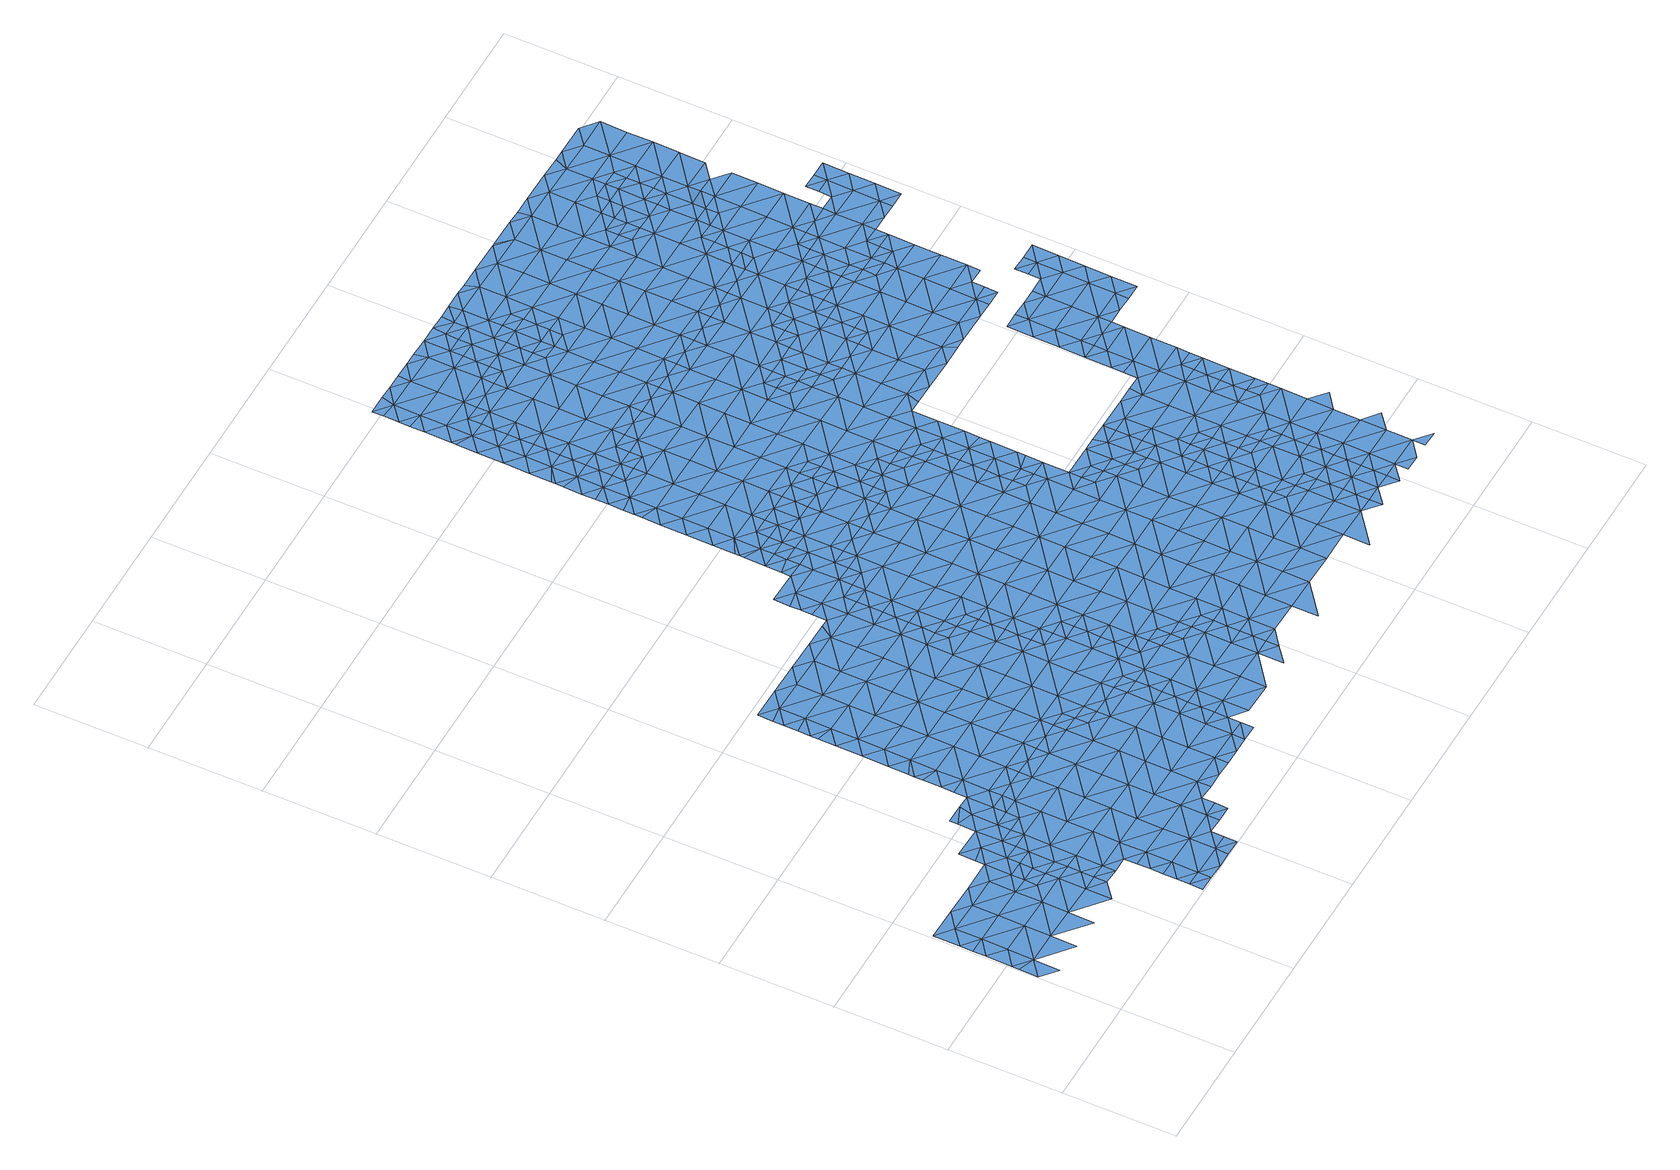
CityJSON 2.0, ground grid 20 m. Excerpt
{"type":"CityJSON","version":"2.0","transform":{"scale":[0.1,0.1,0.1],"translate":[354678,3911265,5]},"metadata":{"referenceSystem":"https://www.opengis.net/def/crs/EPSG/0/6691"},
"CityObjects":{
"waterbody1":{"type":"WaterBody","attributes":{"name":"7","class":"1140","function":"1","WaterBodyRiverFloodingRiskAttribute.description":"4","WaterBodyRiverFloodingRiskAttribute.rankOrg":"2","WaterBodyRiverFloodingRiskAttribute.adminType":"2","WaterBodyRiverFloodingRiskAttribute.scale":"L2"},"geometry":[{"type":"MultiSurface","lod":"1","boundaries":[[[0,1,2]],[[2,1,3]],[[3,1,4]],[[5,4,6]],[[4,1,6]],[[5,7,8]],[[8,7,9]],[[5,6,7]],[[10,6,1]],[[11,9,12]],[[9,7,12]],[[13,1,14]],[[7,6,10]],[[1,13,10]],[[7,15,12]],[[11,12,16]],[[17,16,12]],[[7,10,15]],[[15,17,12]],[[18,10,13]],[[19,13,20]],[[10,18,15]],[[21,17,15]],[[22,16,17]],[[13,19,18]],[[18,21,15]],[[23,22,17]],[[21,23,17]],[[24,18,19]],[[25,21,18]],[[26,19,27]],[[24,25,18]],[[28,29,21]],[[21,29,23]],[[30,22,23]],[[21,25,28]],[[19,26,24]],[[31,26,27]],[[29,30,23]],[[32,25,24]],[[33,24,26]],[[34,33,26]],[[34,26,31]],[[35,32,24]],[[30,29,36]],[[37,38,30]],[[29,39,36]],[[24,33,35]],[[35,40,32]],[[41,38,37]],[[30,36,37]],[[39,42,36]],[[43,44,36]],[[36,44,37]],[[45,41,37]],[[36,42,43]],[[44,45,37]],[[44,46,45]],[[46,44,47]],[[45,48,49]],[[49,50,51]],[[45,46,48]],[[47,52,46]],[[53,48,46]],[[49,48,50]],[[46,52,54]],[[53,46,54]],[[55,48,53]],[[50,48,55]],[[55,53,56]],[[56,53,57]],[[55,58,59]],[[58,55,56]],[[60,59,58]],[[57,61,56]],[[62,63,64]],[[62,60,63]],[[60,58,63]],[[65,58,56]],[[66,67,64]],[[61,65,56]],[[67,66,68]],[[66,64,63]],[[69,70,68]],[[71,65,61]],[[69,68,66]],[[58,65,72]],[[70,73,74]],[[63,58,75]],[[71,76,65]],[[70,69,73]],[[66,63,75]],[[58,72,75]],[[66,77,69]],[[78,74,73]],[[79,74,78]],[[80,79,78]],[[81,82,80]],[[69,83,73]],[[66,75,77]],[[77,83,69]],[[82,81,84]],[[81,80,78]],[[72,65,85]],[[65,76,85]],[[73,86,78]],[[87,84,88]],[[76,89,85]],[[90,87,88]],[[84,81,88]],[[75,91,77]],[[92,73,83]],[[72,85,93]],[[75,72,91]],[[88,94,90]],[[89,95,85]],[[91,72,93]],[[81,78,86]],[[96,88,81]],[[97,83,77]],[[73,92,86]],[[86,96,81]],[[95,98,85]],[[99,77,91]],[[83,97,92]],[[100,94,88]],[[96,100,88]],[[93,85,98]],[[77,99,97]],[[98,101,93]],[[95,102,98]],[[91,93,101]],[[103,99,91]],[[104,96,86]],[[92,97,105]],[[86,92,104]],[[102,106,98]],[[107,94,100]],[[103,91,101]],[[99,108,97]],[[92,105,104]],[[103,108,99]],[[96,109,100]],[[110,109,96]],[[111,112,113]],[[110,96,104]],[[111,114,106]],[[98,115,101]],[[108,116,97]],[[97,117,105]],[[111,113,114]],[[98,106,118]],[[116,117,97]],[[105,117,104]],[[107,100,109]],[[106,114,118]],[[113,119,114]],[[103,101,115]],[[98,118,115]],[[120,118,114]],[[110,104,121]],[[122,107,109]],[[120,114,119]],[[103,115,123]],[[108,103,124]],[[104,117,121]],[[125,126,127]],[[124,103,123]],[[116,108,124]],[[126,128,129]],[[130,131,110]],[[129,127,126]],[[120,132,118]],[[118,133,115]],[[116,134,117]],[[110,121,130]],[[109,110,131]],[[120,119,135]],[[126,136,128]],[[137,134,116]],[[136,138,139]],[[140,123,115]],[[137,116,124]],[[141,121,117]],[[139,128,136]],[[122,109,131]],[[135,142,120]],[[133,118,132]],[[125,143,126]],[[136,144,138]],[[134,141,117]],[[141,130,121]],[[144,145,146]],[[146,138,144]],[[131,147,122]],[[148,136,126]],[[149,132,120]],[[124,123,140]],[[142,149,120]],[[150,137,124]],[[115,133,140]],[[151,142,152]],[[143,148,126]],[[130,153,131]],[[151,145,144]],[[152,145,151]],[[154,134,137]],[[155,147,131]],[[151,149,142]],[[150,124,140]],[[156,154,137]],[[130,141,153]],[[157,151,144]],[[133,132,158]],[[159,160,134]],[[134,160,141]],[[159,134,154]],[[131,161,155]],[[140,133,162]],[[136,148,163]],[[156,137,150]],[[144,136,157]],[[132,149,158]],[[162,164,140]],[[131,153,161]],[[160,165,141]],[[151,166,149]],[[167,153,141]],[[164,168,140]],[[165,167,141]],[[136,163,157]],[[143,169,148]],[[150,140,168]],[[162,133,170]],[[157,171,151]],[[133,158,170]],[[166,172,149]],[[173,154,156]],[[174,175,176]],[[172,177,149]],[[149,177,158]],[[174,155,175]],[[151,171,166]],[[178,179,150]],[[148,169,163]],[[180,181,153]],[[153,181,161]],[[155,161,175]],[[150,168,178]],[[180,153,167]],[[182,183,176]],[[156,150,179]],[[184,173,156]],[[185,162,170]],[[179,184,156]],[[183,182,186]],[[187,188,158]],[[181,189,161]],[[158,188,170]],[[182,176,175]],[[158,177,187]],[[189,190,161]],[[161,190,175]],[[191,166,171]],[[192,171,157]],[[193,173,184]],[[188,194,170]],[[194,195,170]],[[185,170,195]],[[196,192,157]],[[197,191,171]],[[198,186,182]],[[163,169,199]],[[157,163,196]],[[190,200,175]],[[192,197,171]],[[201,202,169]],[[197,203,191]],[[163,199,196]],[[182,175,200]],[[204,199,169]],[[205,204,169]],[[206,198,182]],[[205,169,202]],[[200,206,182]],[[190,207,200]],[[208,192,196]],[[209,196,199]],[[210,209,199]],[[210,199,204]],[[211,208,196]],[[207,212,200]],[[213,198,206]],[[196,209,211]],[[214,215,200]],[[200,212,214]],[[216,217,218]],[[208,211,219]],[[206,200,215]],[[216,220,217]],[[206,221,213]],[[222,223,220]],[[218,224,216]],[[206,215,221]],[[223,222,225]],[[222,220,216]],[[224,226,216]],[[227,221,215]],[[228,227,215]],[[229,222,216]],[[230,225,222]],[[231,225,230]],[[232,216,226]],[[227,233,221]],[[229,216,232]],[[234,233,226]],[[231,235,236]],[[234,221,233]],[[228,237,227]],[[231,230,235]],[[236,238,239]],[[235,238,236]],[[240,226,233]],[[241,222,229]],[[222,242,230]],[[239,238,243]],[[244,233,227]],[[230,242,235]],[[245,241,229]],[[244,227,237]],[[246,243,247]],[[248,246,247]],[[243,238,247]],[[242,222,241]],[[240,233,249]],[[248,250,251]],[[252,249,233]],[[235,253,238]],[[251,250,254]],[[244,237,255]],[[250,248,247]],[[245,256,241]],[[253,235,242]],[[254,257,258]],[[233,244,252]],[[259,250,247]],[[255,260,244]],[[254,250,257]],[[247,238,261]],[[256,262,241]],[[263,258,257]],[[264,242,241]],[[261,238,253]],[[265,249,252]],[[266,259,247]],[[267,268,269]],[[267,263,268]],[[270,252,244]],[[271,272,250]],[[263,257,268]],[[250,259,271]],[[242,264,253]],[[273,274,269]],[[257,250,272]],[[275,265,252]],[[268,273,269]],[[247,261,266]],[[274,273,276]],[[256,277,262]],[[264,241,262]],[[244,260,270]],[[278,279,257]],[[257,279,268]],[[257,272,278]],[[264,280,253]],[[281,259,266]],[[270,260,282]],[[283,273,268]],[[277,284,262]],[[285,276,286]],[[261,253,280]],[[287,283,268]],[[288,252,270]],[[276,273,286]],[[287,268,279]],[[275,252,288]],[[289,290,285]],[[261,291,266]],[[266,292,281]],[[282,293,270]],[[290,289,294]],[[289,285,286]],[[284,295,262]],[[296,297,273]],[[273,283,296]],[[298,275,288]],[[299,300,294]],[[291,292,266]],[[286,273,297]],[[261,280,301]],[[302,303,270]],[[270,303,288]],[[302,270,293]],[[299,294,289]],[[264,262,295]],[[304,280,264]],[[305,306,286]],[[305,286,297]],[[261,301,291]],[[288,307,298]],[[289,286,306]],[[299,308,300]],[[303,307,288]],[[295,284,309]],[[310,308,311]],[[310,300,308]],[[312,313,289]],[[312,289,306]],[[291,314,292]],[[315,316,311]],[[264,295,304]],[[304,317,280]],[[280,318,301]],[[299,289,313]],[[308,315,311]],[[319,314,320]],[[319,292,314]],[[309,321,295]],[[317,318,280]],[[318,291,301]],[[322,323,303]],[[303,323,307]],[[324,316,315]],[[325,308,299]],[[326,320,314]],[[327,324,315]],[[321,328,295]],[[291,329,314]],[[330,315,308]],[[299,313,325]],[[331,307,332]],[[307,323,332]],[[321,331,332]],[[322,333,323]],[[304,295,328]],[[334,327,315]],[[335,317,304]],[[332,328,321]],[[325,313,336]],[[326,314,337]],[[329,291,318]],[[330,308,325]],[[338,339,340]],[[341,342,343]],[[330,344,315]],[[314,345,337]],[[323,346,332]],[[340,347,348]],[[336,349,325]],[[304,328,335]],[[335,350,317]],[[317,351,318]],[[314,329,345]],[[333,343,352]],[[334,315,344]],[[340,339,347]],[[343,342,352]],[[323,333,346]],[[353,348,354]],[[318,355,329]],[[348,347,354]],[[356,353,354]],[[357,337,345]],[[339,358,347]],[[333,352,346]],[[342,359,352]],[[325,360,330]],[[334,344,361]],[[317,350,351]],[[362,363,364]],[[365,360,325]],[[366,354,347]],[[367,345,329]],[[360,344,330]],[[358,368,347]],[[362,356,363]],[[332,346,369]],[[328,332,370]],[[325,349,365]],[[371,357,345]],[[356,354,363]],[[372,365,349]],[[335,328,370]],[[363,373,364]],[[355,318,351]],[[352,374,346]],[[366,347,368]],[[332,369,370]],[[335,375,350]],[[376,377,378]],[[379,364,373]],[[370,375,335]],[[366,380,354]],[[367,371,345]],[[361,344,381]],[[359,379,373]],[[382,383,378]],[[352,359,374]],[[363,354,380]],[[367,329,355]],[[346,384,369]],[[372,385,365]],[[374,384,346]],[[375,386,350]],[[350,387,351]],[[378,377,382]],[[363,388,373]],[[382,389,383]],[[359,373,374]],[[390,363,380]],[[381,344,391]],[[392,393,394]],[[389,395,396]],[[344,360,391]],[[397,360,365]],[[392,398,393]],[[387,355,351]],[[396,383,389]],[[388,363,390]],[[399,397,365]],[[399,365,385]],[[384,400,369]],[[377,401,382]],[[369,402,370]],[[388,403,373]],[[404,371,367]],[[389,405,395]],[[406,381,391]],[[407,408,409]],[[408,394,393]],[[407,394,408]],[[374,373,403]],[[410,395,405]],[[411,412,360]],[[360,412,391]],[[350,386,387]],[[411,360,397]],[[355,413,367]],[[414,410,405]],[[415,384,374]],[[416,404,367]],[[417,406,391]],[[375,418,386]],[[419,420,421]],[[375,370,402]],[[382,422,389]],[[423,408,393]],[[424,409,425]],[[412,417,391]],[[419,414,405]],[[421,414,419]],[[369,400,402]],[[426,423,393]],[[374,403,415]],[[409,408,425]],[[401,424,425]],[[413,355,387]],[[426,393,427]],[[428,416,367]],[[382,401,429]],[[405,389,430]],[[431,432,386]],[[386,432,387]],[[375,433,418]],[[415,434,384]],[[431,386,418]],[[435,420,419]],[[430,436,405]],[[384,434,400]],[[433,375,402]],[[437,438,408]],[[408,438,425]],[[401,425,429]],[[428,367,413]],[[437,408,423]],[[436,439,405]],[[405,439,419]],[[382,429,422]],[[440,441,412]],[[430,389,422]],[[442,435,419]],[[438,443,425]],[[417,412,441]],[[439,442,419]],[[432,444,387]],[[443,445,425]],[[425,445,429]],[[434,415,446]],[[447,418,433]],[[448,416,428]],[[402,449,433]],[[450,417,441]],[[451,430,422]],[[452,428,413]],[[435,442,453]],[[454,455,429]],[[429,455,422]],[[456,447,433]],[[440,457,441]],[[400,434,458]],[[402,400,459]],[[429,445,454]],[[413,387,452]],[[449,456,433]],[[428,460,448]],[[461,450,441]],[[462,451,422]],[[402,459,449]],[[432,463,444]],[[452,387,444]],[[455,462,422]],[[434,446,464]],[[456,465,447]],[[400,458,459]],[[461,441,457]],[[466,460,428]],[[452,466,428]],[[462,467,451]],[[464,468,434]],[[463,469,444]],[[450,461,470]],[[434,468,458]],[[471,449,459]],[[469,472,444]],[[473,452,444]],[[474,471,459]],[[475,460,466]],[[459,458,476]],[[477,474,459]],[[452,473,466]],[[458,468,476]],[[468,464,478]],[[466,479,475]],[[469,480,472]],[[473,444,472]],[[459,476,477]],[[480,481,472]],[[466,482,479]],[[468,483,476]],[[482,466,473]],[[483,468,478]],[[484,474,477]],[[485,486,472]],[[472,486,473]],[[472,481,485]],[[487,483,478]],[[476,488,477]],[[477,489,484]],[[490,479,482]],[[486,491,473]],[[492,493,494]],[[476,483,495]],[[473,496,482]],[[497,490,482]],[[477,488,489]],[[487,498,483]],[[491,496,473]],[[476,495,488]],[[499,493,500]],[[501,491,486]],[[496,497,482]],[[493,492,500]],[[498,502,483]],[[503,504,505]],[[503,499,504]],[[499,500,504]],[[506,507,508]],[[506,489,507]],[[504,509,505]],[[489,488,507]],[[495,483,502]],[[501,510,491]],[[511,509,512]],[[511,505,509]],[[513,497,496]],[[514,508,515]],[[508,507,515]],[[516,514,515]],[[488,495,517]],[[518,512,509]],[[517,495,502]],[[498,519,502]],[[517,520,488]],[[488,521,507]],[[522,516,515]],[[523,513,496]],[[524,525,491]],[[491,510,524]],[[525,523,496]],[[496,491,525]],[[524,510,526]],[[521,488,520]],[[515,507,521]],[[519,527,502]],[[502,527,517]],[[522,515,528]],[[515,529,528]],[[526,530,524]],[[531,520,517]],[[515,521,529]],[[532,523,525]],[[527,519,533]],[[534,517,527]],[[524,535,525]],[[520,536,521]],[[537,528,529]],[[538,532,525]],[[533,539,527]],[[521,540,529]],[[531,517,534]],[[524,530,535]],[[541,537,529]],[[542,538,525]],[[539,543,527]],[[540,541,529]],[[543,544,527]],[[527,544,534]],[[521,536,540]],[[530,545,535]],[[520,531,536]],[[525,535,542]],[[537,541,546]],[[544,547,534]],[[545,548,535]],[[534,547,531]],[[542,549,538]],[[550,540,536]],[[549,551,552]],[[548,553,535]],[[552,538,549]],[[553,554,535]],[[535,554,542]],[[531,555,536]],[[549,556,551]],[[557,556,558]],[[547,544,559]],[[557,551,556]],[[550,536,560]],[[554,561,542]],[[542,561,549]],[[531,547,555]],[[562,558,556]],[[563,536,555]],[[560,536,563]],[[549,564,556]],[[565,561,554]],[[561,564,549]],[[556,566,562]],[[567,566,556]],[[568,560,563]],[[569,560,568]],[[564,567,556]],[[570,569,568]],[[565,571,561]],[[572,570,568]],[[571,573,561]],[[567,574,566]],[[575,566,574]],[[575,576,577]],[[576,575,574]],[[564,561,578]],[[571,579,573]],[[567,564,578]],[[580,574,567]],[[561,573,578]],[[574,581,576]],[[567,578,580]],[[574,582,581]],[[582,574,580]]]}]},
"waterbody2":{"type":"WaterBody","attributes":{"name":"7","class":"1140","function":"1","WaterBodyRiverFloodingRiskAttribute.description":"4","WaterBodyRiverFloodingRiskAttribute.rankOrg":"1","WaterBodyRiverFloodingRiskAttribute.adminType":"2","WaterBodyRiverFloodingRiskAttribute.scale":"L2"},"geometry":[{"type":"MultiSurface","lod":"1","boundaries":[[[583,584,585]],[[586,585,587]],[[588,589,590]],[[586,112,591]],[[111,591,112]],[[590,95,89]],[[591,111,102]],[[106,102,111]],[[119,113,592]],[[135,119,593]],[[152,135,593]],[[152,593,145]],[[146,145,594]],[[138,146,594]],[[138,594,595]],[[595,596,597]],[[127,129,597]],[[598,599,600]],[[32,40,601]],[[28,32,601]],[[32,28,25]],[[589,586,590]],[[602,603,604]],[[604,603,605]],[[603,606,605]],[[589,588,603]],[[603,588,606]],[[54,52,606]],[[57,54,606]],[[607,608,609]],[[609,610,607]],[[611,612,613]],[[613,612,614]],[[613,614,615]],[[616,615,617]],[[616,617,618]],[[619,618,620]],[[621,34,31]],[[34,621,622]],[[129,128,597]],[[128,595,597]],[[128,139,595]],[[139,138,595]],[[152,142,135]],[[102,95,591]],[[590,591,95]],[[590,586,591]],[[589,585,586]],[[589,583,585]],[[602,583,589]],[[602,584,583]],[[623,584,602]],[[624,584,623]],[[624,625,584]],[[626,625,624]],[[627,625,626]],[[627,628,625]],[[629,628,627]],[[629,596,628]],[[630,596,629]],[[630,597,596]],[[127,597,630]],[[631,127,630]],[[632,631,633]],[[634,629,635]],[[636,635,627]],[[627,637,636]],[[600,637,598]],[[598,637,626]],[[638,598,626]],[[638,639,598]],[[638,609,639]],[[609,638,614]],[[638,617,614]],[[638,640,620]],[[620,640,641]],[[640,624,641]],[[641,642,620]],[[641,622,642]],[[622,641,643]],[[641,623,643]],[[604,643,623]],[[644,643,604]],[[644,645,643]],[[645,644,40]],[[40,644,42]],[[42,644,646]],[[605,646,644]],[[52,646,605]],[[47,646,52]],[[47,44,646]],[[89,76,590]],[[588,590,76]],[[622,33,34]],[[33,622,645]],[[612,610,614]],[[608,647,609]],[[648,599,598]],[[617,638,620]],[[54,57,53]],[[606,61,57]],[[588,61,606]],[[71,61,588]],[[71,588,76]],[[35,33,645]],[[39,28,601]],[[39,601,42]],[[28,39,29]],[[44,43,646]],[[606,52,605]],[[43,42,646]],[[40,42,601]],[[35,645,40]],[[604,605,644]],[[622,643,645]],[[621,642,622]],[[619,620,642]],[[618,617,620]],[[615,614,617]],[[614,610,609]],[[647,639,609]],[[648,598,639]],[[626,640,638]],[[634,649,629]],[[633,630,649]],[[633,631,630]],[[629,649,630]],[[596,650,628]],[[650,596,595]],[[650,595,594]],[[594,587,650]],[[594,592,587]],[[593,592,594]],[[119,592,593]],[[145,593,594]],[[592,586,587]],[[586,592,112]],[[113,112,592]],[[650,587,651]],[[585,651,587]],[[585,584,651]],[[628,650,651]],[[629,627,635]],[[625,628,651]],[[637,627,626]],[[626,624,640]],[[625,651,584]],[[641,624,623]],[[604,623,602]],[[602,589,603]]]}]},
"waterbody3":{"type":"WaterBody","attributes":{"name":"7","class":"1140","function":"1","WaterBodyRiverFloodingRiskAttribute.description":"4","WaterBodyRiverFloodingRiskAttribute.rankOrg":"1","WaterBodyRiverFloodingRiskAttribute.adminType":"2","WaterBodyRiverFloodingRiskAttribute.scale":"L2"},"geometry":[{"type":"MultiSurface","lod":"1","boundaries":[[[173,159,154]],[[159,652,160]],[[159,173,652]],[[185,653,162]],[[652,654,160]],[[654,167,165]],[[164,162,653]],[[165,160,654]],[[168,164,653]],[[173,193,652]],[[191,655,166]],[[172,655,177]],[[172,166,655]],[[178,168,656]],[[180,657,181]],[[657,167,654]],[[180,167,657]],[[168,653,656]],[[179,178,656]],[[185,195,653]],[[656,658,179]],[[652,659,654]],[[657,660,181]],[[187,661,188]],[[658,193,184]],[[187,177,661]],[[659,652,193]],[[184,179,658]],[[189,660,190]],[[177,655,661]],[[189,181,660]],[[191,203,655]],[[662,657,654]],[[661,663,188]],[[194,188,663]],[[659,193,658]],[[207,190,660]],[[208,197,192]],[[195,194,663]],[[656,653,664]],[[203,665,655]],[[653,195,664]],[[662,654,659]],[[197,666,203]],[[660,212,207]],[[195,663,664]],[[665,667,655]],[[197,208,666]],[[666,665,203]],[[668,204,205]],[[669,670,657]],[[661,667,663]],[[671,656,664]],[[205,202,668]],[[661,655,667]],[[658,656,672]],[[658,673,659]],[[657,662,669]],[[660,657,670]],[[208,219,666]],[[672,656,671]],[[672,673,658]],[[674,209,210]],[[660,670,212]],[[659,673,662]],[[674,204,668]],[[210,204,674]],[[667,675,663]],[[664,663,675]],[[666,676,665]],[[677,671,664]],[[211,209,678]],[[679,215,214]],[[209,674,678]],[[219,211,678]],[[680,674,668]],[[214,212,679]],[[666,219,676]],[[212,670,679]],[[669,662,681]],[[682,670,669]],[[683,664,675]],[[676,684,665]],[[662,673,681]],[[219,678,676]],[[228,215,679]],[[672,671,677]],[[685,678,674]],[[686,673,672]],[[664,683,677]],[[667,665,687]],[[667,688,675]],[[670,689,679]],[[669,681,682]],[[682,689,670]],[[237,228,679]],[[690,685,674]],[[687,688,667]],[[691,676,678]],[[665,684,687]],[[674,680,690]],[[686,672,677]],[[692,681,673]],[[683,675,688]],[[693,673,686]],[[681,692,682]],[[694,679,689]],[[683,695,677]],[[237,679,694]],[[696,690,680]],[[691,678,685]],[[684,676,691]],[[692,673,693]],[[697,687,684]],[[698,683,688]],[[680,699,696]],[[700,689,682]],[[677,701,686]],[[255,237,694]],[[702,697,684]],[[702,684,691]],[[703,700,682]],[[683,698,695]],[[696,704,690]],[[690,705,685]],[[703,682,692]],[[687,706,688]],[[689,700,694]],[[706,698,688]],[[701,677,695]],[[693,686,701]],[[707,692,693]],[[255,694,260]],[[691,685,705]],[[706,687,697]],[[708,695,698]],[[690,704,705]],[[709,694,700]],[[706,708,698]],[[693,701,707]],[[260,694,709]],[[710,704,696]],[[702,691,711]],[[711,691,705]],[[702,712,697]],[[713,700,703]],[[711,712,702]],[[692,707,714]],[[703,692,713]],[[282,260,709]],[[715,705,704]],[[701,695,716]],[[692,714,713]],[[712,717,697]],[[697,718,706]],[[695,708,716]],[[701,719,707]],[[709,293,282]],[[715,704,710]],[[719,714,707]],[[709,700,720]],[[705,721,711]],[[701,716,722]],[[700,713,720]],[[718,697,717]],[[719,701,722]],[[723,713,714]],[[708,724,716]],[[705,715,725]],[[711,726,712]],[[708,706,724]],[[293,709,727]],[[709,720,727]],[[728,715,710]],[[721,705,725]],[[726,717,712]],[[724,706,718]],[[716,729,722]],[[730,720,713]],[[714,719,723]],[[731,303,302]],[[731,293,727]],[[302,293,731]],[[732,725,715]],[[711,721,726]],[[717,733,718]],[[716,724,729]],[[729,734,722]],[[722,735,719]],[[713,723,736]],[[322,303,731]],[[719,338,723]],[[737,715,728]],[[734,735,722]],[[727,341,731]],[[727,720,730]],[[718,738,724]],[[717,726,733]],[[713,736,730]],[[733,738,718]],[[730,739,727]],[[338,340,723]],[[333,322,731]],[[340,348,723]],[[723,348,736]],[[715,737,732]],[[719,735,338]],[[721,740,726]],[[727,739,341]],[[343,731,341]],[[721,725,740]],[[724,741,729]],[[742,737,728]],[[731,343,333]],[[740,725,732]],[[729,743,734]],[[353,356,736]],[[726,744,733]],[[745,724,738]],[[728,746,742]],[[736,348,353]],[[740,744,726]],[[730,736,356]],[[339,338,735]],[[743,747,734]],[[342,341,739]],[[748,732,737]],[[747,749,734]],[[729,741,743]],[[362,364,730]],[[730,364,739]],[[733,750,738]],[[724,745,741]],[[730,356,362]],[[735,734,749]],[[744,750,733]],[[379,342,739]],[[732,376,740]],[[735,358,339]],[[749,358,735]],[[364,379,739]],[[748,737,742]],[[750,751,738]],[[738,752,745]],[[383,744,740]],[[753,743,741]],[[378,383,740]],[[732,754,376]],[[342,379,359]],[[740,376,378]],[[741,745,755]],[[732,748,754]],[[756,753,741]],[[383,396,744]],[[395,750,744]],[[392,394,742]],[[742,394,748]],[[392,742,398]],[[396,395,744]],[[752,738,751]],[[756,741,755]],[[756,757,753]],[[377,376,754]],[[755,745,752]],[[395,410,750]],[[407,409,748]],[[748,409,754]],[[407,748,394]],[[410,414,750]],[[751,750,414]],[[424,377,754]],[[758,755,752]],[[421,420,751]],[[751,420,752]],[[754,409,424]],[[421,751,414]],[[377,424,401]],[[752,759,758]],[[420,759,752]],[[435,760,420]],[[420,760,759]],[[761,423,426]],[[426,427,761]],[[762,759,763]],[[759,760,763]],[[764,762,763]],[[435,453,760]],[[764,765,766]],[[436,430,451]],[[437,767,438]],[[767,423,761]],[[437,423,767]],[[436,768,439]],[[766,765,769]],[[770,771,761]],[[764,763,765]],[[436,451,768]],[[767,772,438]],[[768,773,439]],[[760,774,763]],[[443,772,445]],[[773,453,442]],[[443,438,772]],[[442,439,773]],[[765,775,769]],[[771,776,761]],[[451,467,768]],[[761,776,767]],[[777,765,763]],[[760,453,774]],[[454,778,455]],[[454,445,778]],[[445,772,778]],[[453,773,774]],[[467,779,768]],[[778,780,455]],[[768,779,773]],[[777,763,774]],[[462,455,780]],[[467,462,780]],[[772,767,781]],[[782,774,773]],[[765,783,775]],[[780,779,467]],[[767,776,781]],[[783,765,777]],[[779,782,773]],[[784,785,776]],[[778,772,786]],[[778,787,780]],[[772,781,786]],[[782,788,774]],[[774,789,777]],[[790,775,783]],[[778,786,787]],[[780,791,779]],[[781,792,786]],[[783,777,789]],[[782,779,494]],[[790,783,793]],[[774,788,789]],[[780,787,794]],[[795,793,783]],[[494,493,782]],[[493,499,782]],[[780,794,791]],[[788,782,499]],[[494,779,791]],[[783,789,795]],[[787,796,794]],[[503,505,788]],[[788,505,789]],[[788,499,503]],[[793,797,798]],[[795,797,793]],[[492,494,791]],[[798,797,799]],[[505,511,789]],[[511,512,789]],[[795,789,512]],[[799,800,801]],[[800,799,797]],[[795,802,797]],[[803,801,800]],[[795,512,804]],[[797,805,800]],[[800,806,803]],[[512,518,804]],[[802,805,797]],[[795,804,802]],[[806,800,805]],[[807,806,805]]]}]},
"waterbody4":{"type":"WaterBody","attributes":{"name":"7","class":"1140","function":"1","WaterBodyRiverFloodingRiskAttribute.description":"4","WaterBodyRiverFloodingRiskAttribute.rankOrg":"1","WaterBodyRiverFloodingRiskAttribute.adminType":"2","WaterBodyRiverFloodingRiskAttribute.scale":"L2"},"geometry":[{"type":"MultiSurface","lod":"1","boundaries":[[[198,213,808]],[[808,213,809]],[[226,224,234]],[[234,224,809]],[[218,808,809]],[[224,218,809]],[[221,234,809]],[[213,221,809]]]}]},
"waterbody5":{"type":"WaterBody","attributes":{"name":"7","class":"1140","function":"1","WaterBodyRiverFloodingRiskAttribute.description":"4","WaterBodyRiverFloodingRiskAttribute.rankOrg":"1","WaterBodyRiverFloodingRiskAttribute.adminType":"2","WaterBodyRiverFloodingRiskAttribute.scale":"L2"},"geometry":[{"type":"MultiSurface","lod":"1","boundaries":[[[265,810,249]],[[331,321,309]],[[307,331,811]],[[298,307,811]],[[812,256,245]],[[277,256,810]],[[284,275,811]],[[249,810,256]],[[812,249,256]],[[240,249,812]],[[811,275,298]],[[812,229,232]],[[812,232,226]],[[810,284,277]],[[245,229,812]],[[226,240,812]],[[265,275,810]],[[331,309,811]],[[309,284,811]],[[284,810,275]]]}]},
"waterbody6":{"type":"WaterBody","attributes":{"name":"7","class":"1140","function":"1","WaterBodyRiverFloodingRiskAttribute.description":"4","WaterBodyRiverFloodingRiskAttribute.rankOrg":"1","WaterBodyRiverFloodingRiskAttribute.adminType":"2","WaterBodyRiverFloodingRiskAttribute.scale":"L2"},"geometry":[{"type":"MultiSurface","lod":"1","boundaries":[[[271,259,813]],[[272,271,813]],[[259,281,813]],[[278,814,279]],[[278,272,814]],[[272,813,814]],[[281,292,813]],[[815,283,287]],[[292,319,813]],[[815,279,814]],[[287,279,815]],[[319,320,813]],[[814,813,320]],[[296,283,816]],[[283,815,816]],[[297,296,816]],[[817,297,816]],[[305,297,817]],[[306,305,817]],[[815,814,818]],[[819,816,815]],[[814,320,818]],[[820,306,817]],[[312,306,820]],[[320,326,818]],[[313,312,820]],[[815,818,819]],[[819,821,816]],[[816,822,817]],[[336,313,820]],[[326,337,818]],[[820,817,822]],[[818,823,819]],[[336,820,349]],[[816,821,822]],[[824,349,820]],[[818,337,823]],[[825,821,819]],[[820,822,824]],[[337,357,823]],[[826,825,819]],[[826,819,823]],[[821,827,822]],[[372,349,824]],[[357,371,823]],[[827,824,822]],[[828,826,823]],[[372,824,385]],[[821,825,827]],[[828,823,371]],[[829,825,826]],[[404,828,371]],[[830,824,827]],[[385,824,830]],[[831,827,825]],[[826,828,829]],[[832,397,399]],[[833,830,827]],[[832,385,830]],[[399,385,832]],[[404,416,828]],[[834,833,827]],[[825,829,831]],[[835,412,411]],[[831,834,827]],[[836,832,830]],[[835,397,832]],[[411,397,835]],[[837,829,828]],[[838,836,830]],[[830,833,838]],[[837,828,416]],[[440,412,835]],[[836,839,832]],[[840,835,832]],[[839,840,832]],[[829,841,831]],[[448,837,416]],[[842,833,834]],[[457,440,835]],[[840,457,835]],[[843,834,831]],[[829,837,841]],[[448,460,837]],[[842,834,844]],[[843,831,841]],[[845,844,834]],[[846,847,840]],[[840,847,457]],[[843,845,834]],[[460,848,837]],[[837,848,841]],[[461,457,849]],[[457,847,849]],[[846,850,847]],[[470,461,851]],[[475,848,460]],[[845,852,844]],[[852,853,854]],[[851,461,849]],[[854,844,852]],[[843,841,855]],[[850,856,847]],[[857,845,843]],[[852,858,853]],[[841,848,855]],[[859,858,850]],[[859,853,858]],[[475,479,848]],[[856,860,847]],[[861,843,855]],[[851,849,862]],[[863,852,845]],[[858,856,850]],[[849,847,860]],[[857,863,845]],[[479,864,848]],[[849,860,862]],[[848,864,855]],[[843,861,857]],[[852,863,858]],[[858,865,856]],[[864,866,855]],[[867,862,860]],[[479,490,864]],[[866,868,855]],[[865,858,863]],[[861,855,868]],[[861,869,857]],[[490,497,864]],[[869,863,857]],[[867,860,870]],[[856,865,871]],[[860,856,872]],[[869,861,868]],[[873,865,863]],[[864,874,866]],[[856,871,872]],[[874,864,497]],[[870,860,872]],[[866,875,868]],[[513,874,497]],[[873,863,869]],[[873,876,865]],[[865,877,871]],[[876,877,865]],[[878,870,872]],[[871,877,872]],[[866,874,875]],[[513,523,874]],[[869,868,879]],[[869,880,873]],[[868,875,879]],[[877,881,872]],[[882,876,873]],[[880,869,879]],[[883,874,523]],[[874,884,875]],[[878,872,881]],[[880,882,873]],[[884,879,875]],[[885,878,881]],[[532,883,523]],[[876,886,877]],[[882,886,876]],[[874,883,884]],[[884,887,879]],[[885,881,888]],[[880,889,882]],[[887,890,879]],[[532,552,883]],[[891,892,877]],[[538,552,532]],[[880,879,890]],[[551,884,883]],[[877,886,891]],[[881,877,892]],[[552,551,883]],[[893,894,882]],[[880,890,889]],[[882,889,893]],[[886,882,894]],[[888,881,892]],[[551,557,884]],[[557,558,884]],[[884,558,887]],[[895,889,890]],[[896,888,892]],[[558,897,887]],[[886,894,898]],[[887,897,890]],[[891,886,899]],[[894,900,898]],[[899,886,898]],[[899,901,891]],[[895,890,902]],[[896,892,903]],[[892,891,901]],[[558,562,897]],[[890,904,902]],[[900,905,898]],[[906,905,900]],[[890,897,904]],[[903,892,901]],[[907,899,898]],[[905,907,898]],[[562,575,897]],[[566,575,562]],[[908,902,904]],[[575,577,897]],[[897,577,904]],[[909,903,901]],[[907,910,899]],[[899,910,901]],[[577,911,904]],[[908,904,911]],[[912,910,907]],[[913,909,901]],[[910,913,901]],[[576,914,577]],[[577,914,911]],[[912,915,910]],[[913,916,909]],[[917,918,919]],[[917,911,918]],[[911,914,918]],[[576,581,914]],[[915,920,910]],[[918,921,919]],[[910,920,913]],[[921,915,922]],[[922,919,921]],[[581,923,914]],[[921,920,915]],[[916,913,924]],[[925,924,913]],[[914,926,918]],[[920,925,913]],[[918,927,921]],[[926,914,923]],[[921,927,920]],[[927,918,926]],[[928,924,925]],[[920,929,925]],[[930,929,920]],[[929,928,925]],[[920,927,930]]]}]},
"waterbody7":{"type":"WaterBody","attributes":{"name":"7","class":"1140","function":"1","WaterBodyRiverFloodingRiskAttribute.description":"4","WaterBodyRiverFloodingRiskAttribute.rankOrg":"2","WaterBodyRiverFloodingRiskAttribute.adminType":"2","WaterBodyRiverFloodingRiskAttribute.scale":"L2"},"geometry":[{"type":"MultiSurface","lod":"1","boundaries":[[[759,762,931]],[[766,932,764]],[[757,932,933]],[[931,762,764]],[[932,934,933]],[[758,759,931]],[[931,932,757]],[[756,931,757]],[[753,757,935]],[[747,753,935]],[[743,753,747]],[[756,755,758]],[[935,933,749]],[[935,749,747]],[[757,933,935]],[[932,769,934]],[[769,932,766]],[[764,932,931]],[[756,758,931]]]}]},
"waterbody8":{"type":"WaterBody","attributes":{"name":"7","class":"1140","function":"1","WaterBodyRiverFloodingRiskAttribute.description":"4","WaterBodyRiverFloodingRiskAttribute.rankOrg":"2","WaterBodyRiverFloodingRiskAttribute.adminType":"2","WaterBodyRiverFloodingRiskAttribute.scale":"L2"},"geometry":[{"type":"MultiSurface","lod":"1","boundaries":[[[838,842,936]],[[844,854,842]],[[937,840,839]],[[842,854,936]],[[859,937,853]],[[936,836,838]],[[859,850,846]],[[854,853,936]],[[853,937,936]],[[839,836,937]],[[846,840,937]],[[936,937,836]],[[859,846,937]],[[842,838,833]]]}]},
"waterbody9":{"type":"WaterBody","attributes":{"name":"7","class":"1140","function":"1","WaterBodyRiverFloodingRiskAttribute.description":"4","WaterBodyRiverFloodingRiskAttribute.rankOrg":"1","WaterBodyRiverFloodingRiskAttribute.adminType":"2","WaterBodyRiverFloodingRiskAttribute.scale":"L2"},"geometry":[{"type":"MultiSurface","lod":"1","boundaries":[[[553,548,938]],[[939,548,545]],[[528,537,939]],[[546,940,941]],[[550,560,940]],[[510,516,942]],[[526,510,942]],[[501,486,943]],[[943,486,485]],[[579,571,944]],[[938,944,571]],[[945,481,480]],[[945,946,481]],[[947,948,949]],[[943,946,516]],[[463,432,950]],[[950,469,463]],[[514,516,946]],[[506,508,951]],[[951,508,946]],[[952,951,946]],[[951,952,474]],[[471,474,952]],[[953,954,947]],[[449,471,456]],[[447,465,950]],[[528,939,530]],[[545,530,939]],[[938,554,553]],[[431,447,950]],[[431,418,447]],[[955,956,957]],[[958,959,956]],[[956,949,948]],[[959,949,956]],[[944,949,959]],[[958,956,960]],[[955,960,956]],[[942,516,522]],[[522,528,942]],[[961,962,953]],[[942,528,530]],[[944,961,953]],[[565,554,938]],[[944,953,949]],[[947,949,953]],[[963,954,953]],[[569,570,940]],[[941,940,570]],[[941,570,961]],[[938,941,961]],[[941,938,548]],[[941,548,546]],[[939,546,548]],[[537,546,939]],[[546,541,940]],[[541,550,940]],[[540,550,541]],[[938,571,565]],[[526,942,530]],[[501,943,510]],[[480,469,945]],[[465,945,469]],[[952,945,465]],[[485,481,943]],[[943,516,510]],[[489,506,951]],[[484,489,951]],[[946,508,514]],[[945,952,946]],[[484,951,474]],[[481,946,943]],[[456,471,952]],[[456,952,465]],[[465,469,950]],[[431,950,432]],[[948,957,956]],[[944,959,579]],[[963,953,962]],[[572,962,961]],[[940,560,569]],[[961,570,572]],[[938,961,944]]]}]},
"waterbody10":{"type":"WaterBody","attributes":{"name":"7","class":"1140","function":"1","WaterBodyRiverFloodingRiskAttribute.description":"4","WaterBodyRiverFloodingRiskAttribute.rankOrg":"2","WaterBodyRiverFloodingRiskAttribute.adminType":"2","WaterBodyRiverFloodingRiskAttribute.scale":"L2"},"geometry":[{"type":"MultiSurface","lod":"1","boundaries":[[[964,965,966]],[[966,965,967]],[[968,806,807]],[[807,969,968]],[[970,971,972]],[[973,974,975]],[[976,967,977]],[[978,975,979]],[[976,975,978]],[[980,975,976]],[[978,968,971]],[[971,968,972]],[[981,970,972]],[[973,975,980]],[[976,977,982]],[[976,971,967]],[[967,971,983]],[[984,981,972]],[[985,986,965]],[[984,972,969]],[[970,983,971]],[[987,965,986]],[[978,979,968]],[[987,977,965]],[[985,965,964]],[[969,972,968]],[[978,971,976]],[[982,980,976]],[[977,967,965]],[[967,983,966]],[[803,806,988]],[[806,968,988]],[[803,988,801]],[[979,989,990]],[[974,989,975]],[[979,975,989]],[[801,988,990]],[[988,979,990]],[[968,979,988]]]}]},
"waterbody11":{"type":"WaterBody","attributes":{"name":"7","class":"1140","function":"1","WaterBodyRiverFloodingRiskAttribute.description":"4","WaterBodyRiverFloodingRiskAttribute.rankOrg":"2","WaterBodyRiverFloodingRiskAttribute.adminType":"2","WaterBodyRiverFloodingRiskAttribute.scale":"L2"},"geometry":[{"type":"MultiSurface","lod":"1","boundaries":[[[991,992,906]],[[905,906,992]],[[912,905,992]],[[889,895,893]],[[893,895,993]],[[893,993,894]],[[993,902,906]],[[991,906,902]],[[919,922,992]],[[902,908,991]],[[908,911,991]],[[991,911,917]],[[917,919,991]],[[912,907,905]],[[993,906,900]],[[895,902,993]],[[915,912,922]],[[900,894,993]],[[922,912,992]],[[991,919,992]]]}]}
},
"vertices":[
[29,122,3],[30,168,3],[1,145,3],[2,179,3],[2,192,3],[3,238,3],[31,214,3],[32,260,3],[3,260,3],[4,284,3],[88,213,3],[4,330,3],[32,307,3],[87,167,3],[86,121,3],[89,260,3],[61,329,3],[89,306,3],[145,212,3],[144,166,3],[143,120,3],[145,259,3],[118,328,3],[146,305,3],[201,212,3],[173,235,3],[201,165,3],[200,119,3],[174,258,3],[174,281,3],[175,328,3],[229,142,3],[202,235,3],[229,188,3],[229,165,3],[230,211,3],[203,304,3],[204,350,3],[175,344,3],[203,281,3],[230,234,3],[176,374,3],[231,280,3],[231,303,3],[232,327,3],[232,373,2],[260,349,2],[260,326,2],[261,395,2],[233,405,2],[266,419,2],[233,419,2],[288,326,2],[289,372,2],[289,349,2],[290,418,2],[318,395,2],[318,371,2],[319,441,2],[290,441,2],[291,464,2],[346,371,2],[291,496,2],[319,487,2],[291,511,2],[375,394,2],[320,533,2],[292,521,2],[292,557,2],[321,579,2],[293,603,2],[374,371,2],[376,440,2],[322,626,2],[294,649,2],[376,486,2],[403,370,2],[377,532,2],[322,672,2],[294,681,2],[294,695,2],[323,718,2],[295,716,2],[378,578,2],[295,742,2],[432,393,2],[379,671,2],[295,760,2],[324,764,2],[431,370,2],[296,788,2],[433,485,2],[379,625,2],[432,439,2],[353,787,2],[460,369,2],[380,717,2],[435,578,2],[488,392,2],[434,531,2],[381,763,2],[489,438,2],[488,369,2],[490,484,2],[436,670,2],[435,624,2],[516,368,2],[410,786,2],[491,530,2],[438,762,2],[437,716,2],[516,345,2],[516,322,2],[544,322,2],[544,345,2],[546,437,2],[491,577,2],[492,623,2],[545,391,2],[572,321,2],[601,344,2],[493,669,2],[466,785,2],[547,483,2],[547,530,2],[654,112,2],[655,158,2],[626,135,2],[627,182,2],[627,158,2],[494,715,2],[494,762,2],[602,390,2],[603,436,2],[549,622,2],[601,321,2],[656,204,2],[548,576,2],[628,228,2],[627,205,2],[604,482,2],[550,668,2],[629,320,2],[711,111,2],[657,250,2],[629,274,2],[628,251,2],[509,784,2],[712,157,2],[658,343,2],[604,529,2],[657,297,2],[629,297,2],[550,714,2],[577,598,2],[523,784,2],[605,575,2],[713,249,2],[659,389,2],[577,622,2],[578,645,2],[551,761,2],[632,459,2],[713,203,2],[632,482,2],[578,668,2],[686,319,2],[578,691,2],[632,505,2],[769,156,2],[660,435,2],[714,296,2],[686,342,2],[605,598,2],[524,810,2],[552,807,2],[524,830,2],[687,365,2],[633,528,2],[633,551,2],[579,714,2],[579,737,2],[553,853,2],[524,848,2],[633,574,2],[660,458,2],[525,877,2],[687,389,2],[688,412,2],[580,760,2],[580,783,2],[715,319,2],[742,272,2],[634,597,2],[688,435,2],[688,458,2],[770,249,2],[743,295,2],[581,876,2],[769,202,2],[609,806,2],[768,110,2],[797,133,2],[743,318,2],[797,179,2],[797,156,2],[609,852,2],[608,783,2],[771,272,2],[798,225,2],[798,202,2],[799,248,2],[637,782,2],[610,875,2],[637,805,2],[638,829,2],[611,945,2],[583,959,2],[582,922,2],[799,271,2],[583,968,2],[638,875,2],[612,991,2],[583,975,2],[611,921,2],[584,1014,2],[639,921,2],[666,851,2],[666,828,2],[640,967,2],[612,1037,2],[584,1061,2],[639,944,2],[667,897,2],[639,898,2],[613,1083,2],[585,1107,2],[694,828,2],[614,1129,2],[586,1139,2],[667,921,2],[669,990,2],[669,1036,2],[586,1153,2],[723,850,2],[668,967,2],[586,1171,2],[615,1176,2],[587,1199,2],[696,920,2],[615,1222,2],[587,1221,2],[724,897,2],[670,1082,2],[587,1245,2],[723,827,2],[697,966,2],[616,1268,2],[588,1277,2],[643,1198,2],[751,827,2],[671,1128,2],[725,989,2],[588,1292,2],[726,1035,2],[724,920,2],[672,1175,2],[588,1299,2],[617,1314,2],[589,1338,2],[780,849,2],[644,1221,2],[644,1244,2],[618,1360,2],[590,1383,2],[753,919,2],[590,1384,2],[725,966,2],[645,1268,2],[645,1291,2],[727,1081,2],[672,1198,2],[780,826,2],[646,1337,2],[753,965,2],[590,1430,2],[618,1407,2],[645,1314,2],[781,896,2],[619,1453,2],[591,1467,2],[728,1174,2],[700,1197,2],[808,826,2],[591,1476,2],[782,988,2],[646,1360,2],[646,1383,2],[781,919,2],[620,1499,2],[592,1523,2],[728,1128,2],[808,849,2],[809,872,2],[783,1034,2],[647,1406,2],[647,1429,2],[809,918,2],[621,1545,2],[782,965,2],[592,1549,2],[593,1569,2],[648,1452,2],[648,1476,2],[729,1220,2],[621,1592,2],[593,1595,2],[784,1080,2],[784,1127,2],[701,1220,2],[701,1244,2],[810,964,2],[837,872,2],[837,895,2],[593,1615,2],[677,1498,2],[729,1243,2],[627,1615,2],[839,987,2],[785,1173,2],[677,1544,2],[810,941,2],[838,941,2],[865,871,2],[650,1614,2],[840,1033,2],[676,1475,2],[758,1243,2],[919,639,2],[947,639,2],[919,662,2],[865,825,2],[893,824,2],[865,848,2],[678,1591,2],[786,1219,2],[894,894,2],[947,662,2],[919,685,2],[705,1475,2],[840,1080,2],[841,1126,2],[894,848,2],[920,708,2],[948,708,2],[842,1172,2],[920,732,2],[786,1242,2],[975,638,2],[922,824,2],[734,1544,2],[679,1614,2],[920,755,2],[949,754,2],[921,778,2],[734,1497,2],[976,684,2],[843,1218,2],[976,668,2],[895,940,2],[896,986,2],[815,1242,2],[733,1474,2],[950,800,2],[950,847,2],[896,1032,2],[1083,267,2],[1111,266,2],[1083,290,2],[921,801,2],[977,731,2],[707,1613,2],[1112,289,2],[1084,313,2],[951,893,2],[762,1474,2],[897,1079,2],[898,1125,2],[978,777,2],[1113,336,2],[977,749,2],[735,1590,2],[1138,150,2],[1166,150,2],[1138,173,2],[1084,359,2],[1084,336,2],[762,1520,2],[1138,127,2],[762,1497,2],[952,939,2],[1140,266,2],[953,985,2],[978,823,2],[843,1241,2],[1113,382,2],[731,1613,2],[1139,196,2],[1167,196,2],[1139,220,2],[1085,382,2],[763,1543,2],[763,1566,2],[899,1171,2],[1085,405,2],[979,869,2],[871,1241,2],[764,1612,2],[925,1055,2],[1114,428,2],[1086,452,2],[1086,428,2],[1169,335,2],[1195,172,2],[1139,243,2],[1168,242,2],[1195,149,2],[1194,126,2],[899,1217,2],[1169,288,2],[1141,358,2],[926,1078,2],[926,1101,2],[953,1031,2],[1008,892,2],[1114,451,2],[1142,381,2],[1196,195,2],[1196,219,2],[1142,404,2],[791,1566,2],[792,1589,2],[1142,427,2],[1196,242,2],[955,1124,2],[1197,265,2],[1000,869,2],[954,1055,2],[900,1240,2],[981,1008,2],[795,1612,2],[1170,358,2],[956,1170,2],[1143,451,2],[1197,288,2],[1197,311,2],[982,1031,2],[820,1565,2],[1009,938,2],[1009,984,2],[928,1240,2],[820,1588,2],[1198,334,2],[954,1101,2],[1036,868,2],[982,1054,2],[956,1216,2],[1198,357,2],[1065,891,2],[983,1100,2],[821,1611,2],[1010,1007,2],[1012,1123,2],[1012,1169,2],[1038,1007,2],[957,1239,2],[1065,937,2],[1066,983,2],[1093,867,2],[985,1239,2],[1011,1100,2],[1040,1099,2],[1013,1215,2],[1121,890,2],[1067,1007,2],[1040,1123,2],[1040,1146,2],[1131,867,2],[1123,983,2],[1095,1006,2],[1013,1239,2],[1069,1168,2],[1284,402,2],[1256,426,2],[1256,403,2],[1122,936,2],[1070,1215,2],[1042,1238,2],[1150,867,2],[1256,449,2],[1284,425,2],[1069,1145,2],[1178,889,2],[1257,472,2],[1285,471,2],[1257,495,2],[1095,1029,2],[1124,1029,2],[1096,1052,2],[1286,518,2],[1097,1145,2],[1258,518,2],[1258,541,2],[1070,1238,2],[1096,1075,2],[1124,1075,2],[1096,1099,2],[1179,935,2],[1286,541,2],[1206,866,2],[1180,982,2],[1181,1028,2],[1125,1098,2],[1099,1237,2],[1126,1167,2],[1127,1214,2],[1126,1144,2],[1235,888,2],[1153,1098,2],[1181,1074,2],[1154,1144,2],[1237,981,2],[1127,1237,2],[1235,865,2],[1236,934,2],[1183,1166,2],[1237,1027,2],[1182,1097,2],[1155,1236,2],[1263,865,2],[1209,1050,2],[1210,1074,2],[1184,1213,2],[1264,888,2],[1264,911,2],[1182,1143,2],[1210,1097,2],[1293,934,2],[1211,1143,2],[1184,1259,2],[1238,1050,2],[1156,1282,2],[1156,1259,2],[1211,1166,2],[1212,1189,2],[1293,980,2],[1185,1305,2],[1157,1306,2],[1157,1329,2],[1292,910,2],[1266,1050,2],[1240,1212,2],[1185,1328,2],[1294,1026,2],[1241,1258,2],[1240,1189,2],[1214,1328,2],[1242,1304,2],[1295,1072,2],[1266,1073,2],[1267,1096,2],[1268,1188,2],[1295,1095,2],[1297,1211,2],[1243,1350,2],[1214,1351,2],[1243,1374,2],[1215,1374,1],[1298,1257,2],[1297,1188,2],[1299,1303,2],[1271,1373,2],[1299,1349,2],
[429,254,2],[429,208,2],[486,253,2],[487,299,2],[543,252,2],[374,347,2],[430,300,2],[431,347,2],[488,346,2],[544,298,2],[601,298,2],[600,251,2],[599,205,2],[541,160,2],[598,159,2],[426,69,3],[454,46,3],[455,69,3],[202,258,3],[373,255,2],[373,301,2],[316,256,2],[316,302,2],[317,348,2],[368,1,3],[397,0,3],[369,24,3],[340,1,3],[283,2,3],[312,2,3],[284,25,3],[312,25,3],[284,48,3],[284,72,3],[313,71,3],[285,95,3],[285,118,2],[314,117,2],[257,141,2],[257,164,2],[372,209,2],[371,163,2],[428,162,2],[427,115,2],[484,115,2],[485,161,2],[541,114,2],[598,113,2],[626,112,2],[626,89,2],[597,90,2],[540,90,2],[512,91,2],[484,91,2],[455,92,3],[370,70,3],[398,47,3],[370,116,2],[314,163,2],[285,141,2],[315,210,2],[259,257,2],[258,211,2],[260,303,2],[397,23,3],[426,46,3],[569,90,2],[542,206,2],[485,207,2],
[606,621,2],[660,481,2],[606,667,2],[715,342,2],[661,528,2],[607,713,2],[662,574,2],[663,620,2],[608,760,2],[716,388,2],[663,666,2],[716,434,2],[717,481,2],[772,341,2],[771,295,2],[772,387,2],[826,155,2],[664,713,2],[665,759,2],[718,527,2],[719,573,2],[719,619,2],[826,201,2],[773,433,2],[828,294,2],[775,526,2],[827,248,2],[666,805,2],[882,154,2],[720,665,2],[721,712,2],[774,480,2],[828,340,2],[884,247,2],[775,572,2],[829,386,2],[830,433,2],[722,758,2],[883,201,2],[885,293,2],[777,665,2],[776,618,2],[722,804,2],[831,525,2],[939,153,2],[886,385,2],[831,479,2],[882,108,2],[778,757,2],[832,571,2],[885,339,2],[778,711,2],[940,200,2],[941,246,2],[887,432,2],[833,617,2],[888,478,2],[779,803,2],[996,152,2],[941,292,2],[942,338,2],[834,710,2],[834,664,2],[997,199,2],[888,524,2],[943,384,2],[944,431,2],[890,616,2],[835,756,2],[998,291,2],[889,570,2],[891,663,2],[944,477,2],[997,245,2],[999,337,2],[836,802,2],[1053,152,2],[945,523,2],[892,755,2],[837,848,2],[1054,244,2],[1000,384,2],[946,569,2],[947,616,2],[891,709,2],[1053,198,2],[1000,430,2],[893,801,2],[1055,290,2],[1002,522,2],[1110,151,2],[974,546,2],[1056,336,2],[1001,476,2],[1052,105,2],[974,569,2],[1110,197,2],[975,592,2],[1056,383,2],[1057,429,2],[1058,475,2],[1002,545,2],[1111,243,2],[1030,499,2],[1030,522,2],[1031,545,2],[1058,498,2],[1087,498,2],[1115,474,2],[1223,149,2],[1087,521,2],[1116,520,2],[1087,544,2],[1116,567,2],[1088,567,2],[1224,195,2],[1170,381,2],[1088,590,2],[1223,126,2],[1251,125,2],[1225,241,2],[1171,427,2],[1172,473,2],[1145,589,2],[1280,148,2],[1172,519,2],[1225,287,2],[1227,380,2],[1226,334,2],[1281,194,2],[1228,426,2],[1173,566,2],[1280,125,2],[1308,124,2],[1281,240,2],[1282,287,2],[1228,472,2],[1229,519,2],[1176,589,2],[1284,379,2],[1309,217,2],[1202,588,2],[1283,333,2],[1230,565,2],[1311,309,2],[1231,611,2],[1202,613,2],[1203,635,2],[1231,657,2],[1203,681,2],[1287,610,2],[1232,680,2],[1287,564,2],[1288,656,2],[1260,680,2],[1289,679,2],
[582,893,2],[610,898,2],
[725,943,2],[781,942,2],[668,944,2],
[672,1221,2],[673,1267,2],[674,1313,2],[674,1360,2],[675,1406,2],[730,1266,2],[731,1312,2],[676,1452,2],[731,1359,2],[732,1405,2],[787,1265,2],[733,1451,2],[788,1358,2],[787,1312,2],[789,1404,2],[843,1264,2],[844,1311,2],[790,1450,2],[845,1357,2],[790,1496,2],[818,1427,2],[846,1403,2],[791,1543,2],[818,1473,2],[900,1263,2],[818,1450,2],[819,1496,2],[819,1519,2],[901,1310,2],[846,1426,2],[902,1356,2],[874,1426,2],[902,1402,2],[848,1519,2],[848,1542,2],[957,1263,2],[849,1588,2],[876,1518,2],[846,1611,2],[903,1448,2],[875,1472,2],[875,1449,2],[958,1309,2],[905,1541,2],[959,1401,2],[904,1495,2],[876,1495,2],[905,1587,2],[959,1355,2],[877,1611,2],[960,1447,2],[1014,1262,2],[961,1494,2],[1015,1308,2],[897,1610,2],[1015,1354,2],[1016,1400,2],[934,1610,2],[962,1540,2],[962,1586,2],[1017,1447,2],[1071,1261,2],[1071,1307,2],[1018,1493,2],[1018,1539,2],[991,1609,2],[1072,1353,2],[1073,1399,2],[1019,1585,2],[1074,1446,2],[1127,1260,2],[1128,1306,2],[996,1609,2],[1074,1492,2],[1129,1352,2],[1048,1608,2],[1102,1422,2],[1130,1398,2],[1075,1538,2],[1076,1584,2],[1102,1445,2],[1102,1468,2],[1130,1422,2],[1072,1607,2],[1186,1351,2],[1131,1491,2],[1132,1537,2],[1131,1468,2],[1133,1583,2],[1158,1421,2],[1105,1607,2],[1186,1398,2],[1160,1490,2],[1159,1467,2],[1160,1514,2],[1187,1421,2],[1161,1606,2],[1189,1536,2],[1215,1420,1],[1188,1513,2],[1189,1582,2],[1243,1397,1],[1217,1513,1],[1199,1605,2],[1216,1443,1],[1244,1443,1],[1216,1466,1],[1246,1535,1],[1245,1489,1],[1216,1490,1],[1300,1396,1],[1218,1605,1],[1246,1581,1],[1301,1442,1],[1302,1488,1],[1275,1604,1],[1303,1581,1],[1302,1534,1],
[1059,521,2],[1059,567,2],[1031,591,2],[1054,591,2],[1003,568,2],
[846,1449,2],[847,1495,2],
[1240,1166,2],[1182,1120,2],[1238,1073,2],[1239,1119,2],[1125,1121,2],[1068,1122,2],[1296,1165,2],[1011,1077,2],[1068,1076,2],[1381,1140,2],[1382,1186,2],[1353,1164,2],[954,1078,2],[1067,1030,2],[1010,1031,2],[1352,1117,2],[1380,1094,2],[1354,1233,2],[1354,1210,2],[1383,1233,2],[1326,1210,2],[1325,1187,2],[1326,1233,2],[1296,1118,2],[1324,1095,2],[1352,1094,2],
[1377,863,2],[1348,840,2],[1376,817,2],[1347,794,2],[1289,702,2],[1317,679,2],[1374,724,2],[1346,748,2],[1346,702,2],[1234,819,2],[1206,819,2],[1234,796,2],[1290,795,2],[1319,818,2],[1290,749,2],[1233,750,2],[1262,818,2],[1374,678,2],[1291,818,2],[1375,770,2],[1345,678,2],[1348,863,2],[1320,864,2],[1320,841,2],[1232,703,2],[1205,773,2],[1204,727,2],
[1187,1444,2],[1188,1490,2],[1130,1445,2]
]}
